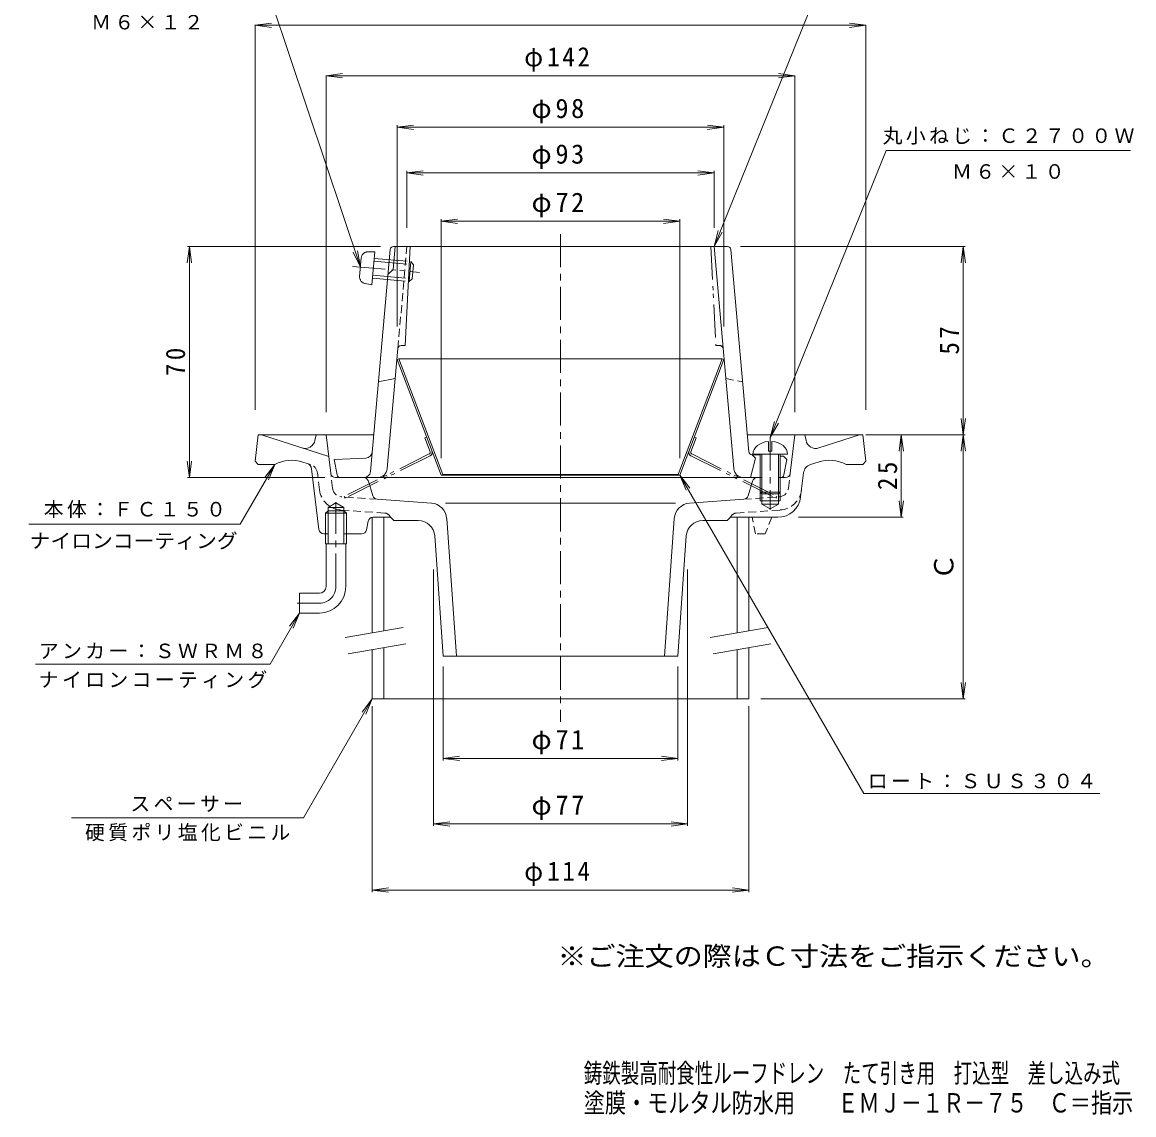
# Model space of a CAD drawing. Units: millimetres, scale not verified. Extents: x -194 to 143, y -230 to 269.
# Drawn here: x -194 to 142.6, y -229.9 to 101 of the extents above; entities that cross this region are included whole.
import ezdxf
from ezdxf.enums import TextEntityAlignment as Align

# ---------------------------------------------------------------- set-up
doc = ezdxf.new("R2010")
doc.units = ezdxf.units.MM
doc.header["$LTSCALE"] = 2
for name, pattern in [('CHAIN1', [8, 5, -1, 1, -1]), ('DASHED1', [1.8, 1.2, -0.6]), ('DOUBLE_CHAIN1', [8.8, 5, -1, 0.6, -0.6, 0.6, -1])]:
    doc.linetypes.add(name, pattern=pattern)
for name, color, linetype, lineweight in [('0-0_通り芯', 3, 'Continuous', 9), ('0-2_本体（蓋）', 6, 'Continuous', 5), ('0-3_受枠', 4, 'Continuous', 9), ('0-4_寸法', 7, 'Continuous', 9), ('0-5_文字', 7, 'Continuous', 9), ('0-A', 4, 'Continuous', 9), ('0-C', 2, 'DOUBLE_CHAIN1', 9)]:
    doc.layers.add(name, color=color, linetype=linetype, lineweight=lineweight)
doc.layers.add('F-4_F-4ﾚｲﾔ', color=6, linetype='Continuous')
doc.layers.add('F-5_F-5ﾚｲﾔ', color=2, linetype='Continuous')
doc.styles.add('ＭＳ ゴシック', font='')
doc.styles.get('ＭＳ ゴシック').set_extended_font_data('MS Gothic')

msp = doc.modelspace()

# ---------------------------------------------------------------- linework, layer by layer
at = {"layer": '0-0_通り芯', "linetype": 'CHAIN1'}
for p, q in [((-30.976, 36.8), (-30.976, -110.837)), ((-98.976, -69.945), (-98.976, -44.39)), ((-103.976, -74.945), (-110.693, -74.945))]:
    msp.add_line(p, q, dxfattribs=at)
at = {"layer": '0-0_通り芯'}
for p, q in [((-123.476, -31.945), (-122.476, -23.945)), ((-122.476, -23.945), (-87.599, -23.945)), ((-101.166, -30.544), (-121.476, -23.945)), ((-105.318, -25.669), (-104.976, -23.945)), ((-100.542, -35.628), (-101.976, -23.945)), ((60.524, -23.945), (25.647, -23.945)), ((38.59, -35.628), (40.024, -23.945)), ((43.366, -25.669), (43.024, -23.945)), ((47.236, -27.938), (59.524, -23.945)), ((61.524, -31.945), (60.524, -23.945)), ((-122.476, -32.945), (-123.476, -31.945)), ((-122.476, -32.945), (-117.476, -32.945)), ((-107.692, -32.63), (-108.956, -32.219)), ((44.691, -32.97), (47.004, -32.219)), ((60.524, -32.945), (55.524, -32.945)), ((60.524, -32.945), (61.524, -31.945)), ((-104.134, -52.623), (-106.324, -34.294)), ((-90.583, -36.945), (-99.053, -36.945)), ((28.631, -36.945), (30.024, -36.945)), ((35.024, -36.945), (37.101, -36.945)), ((41.739, -42.798), (42.64, -35.458)), ((-89.15, -38.003), (-87.779, -42.444)), ((27.198, -38.003), (25.827, -42.444)), ((-70.081, -44.642), (-86.45, -43.498)), ((8.129, -44.642), (24.498, -43.498)), ((29.524, -41.375), (29.524, -43.945)), ((30.024, -41.875), (30.024, -44.945)), ((35.024, -41.875), (35.024, -44.945)), ((35.524, -41.375), (35.524, -43.945)), ((-101.336, -45.945), (-98.976, -44.582)), ((-96.616, -45.945), (-101.336, -45.945)), ((-101.336, -56.945), (-101.336, -45.945)), ((-96.616, -45.945), (-98.976, -44.582)), ((-96.616, -56.945), (-96.616, -45.945)), ((-95.801, -47.745), (-96.616, -46.945)), ((3.822, -44.63), (-65.774, -44.63)), ((29.524, -43.945), (35.524, -43.945)), ((30.024, -44.945), (32.524, -46.388)), ((30.024, -44.945), (35.024, -44.945)), ((35.024, -44.945), (32.524, -46.388)), ((-95.801, -47.745), (-102.151, -47.745)), ((-95.801, -56.945), (-95.801, -47.745)), ((-89.217, -50.151), (-89.735, -52.739)), ((-87.746, -48.945), (-82.476, -48.945)), ((-81.476, -49.945), (-82.476, -48.945)), ((-74.05, -49.945), (-81.476, -49.945)), ((-65.442, -49.274), (-62.466, -90.945)), ((3.49, -49.274), (0.514, -90.945)), ((12.108, -49.945), (19.524, -49.945)), ((19.524, -49.945), (20.524, -48.945)), ((34.791, -48.945), (20.524, -48.945)), ((-102.645, -53.945), (-101.336, -53.945)), ((-101.976, -69.945), (-101.976, -56.945)), ((-96.616, -53.945), (-91.206, -53.945)), ((-95.976, -69.945), (-95.976, -56.945)), ((-69.075, -54.561), (-66.476, -90.945)), ((7.121, -54.589), (4.524, -90.945)), ((-103.976, -71.945), (-109.976, -71.945)), ((-109.976, -71.945), (-109.976, -77.945)), ((-103.976, -77.945), (-109.976, -77.945)), ((-66.476, -90.945), (4.524, -90.945))]:
    msp.add_line(p, q, dxfattribs=at)
at = {"layer": '0-0_通り芯', "linetype": 'DASHED1'}
for p, q in [((-106.643, -32.97), (-107.692, -32.63)), ((-103.96, -40.605), (-104.592, -35.458)), ((-99.99, -40.117), (-100.542, -35.628)), ((38.038, -40.117), (38.59, -35.628)), ((-86.45, -43.498), (-97.222, -42.744)), ((24.498, -43.498), (35.27, -42.744)), ((-84.205, -47.664), (-97.501, -46.735)), ((22.253, -47.664), (35.549, -46.735)), ((28.024, -53.945), (27.024, -48.945)), ((33.024, -48.945), (31.024, -53.945)), ((31.024, -53.945), (28.024, -53.945))]:
    msp.add_line(p, q, dxfattribs=at)
at = {"layer": '0-0_通り芯'}
for points in [[(-96.616, -46.945), (-101.336, -46.945), (-102.151, -47.745)], [(-95.801, -56.945), (-102.151, -56.945), (-102.151, -47.745)]]:
    msp.add_lwpolyline(points, dxfattribs=at)
for centre, radius, start, end in [((-108.261, -25.084), 3, 252.00015, 348.7693), ((46.309, -25.084), 3, 191.2307, 287.99985), ((-112.355, -42.68), 11, 71.99998, 117.74339), ((-108.31, -34.532), 2, 6.8147, 71.99948), ((45.618, -35.824), 3, 107.99985, 172.99957), ((50.403, -42.68), 11, 62.25661, 108.00032), ((-99.053, -35.445), 1.5, 186.99963, 270), ((-90.583, -38.445), 1.5, 17.14995, 90), ((28.631, -38.445), 1.5, 90, 162.85005), ((37.101, -35.445), 1.5, 270, 353.00037), ((-86.346, -42.001), 1.5, 197.15036, 266.00014), ((24.394, -42.001), 1.5, 273.99986, 342.84964), ((34.791, -41.945), 7, 270, 352.99948), ((-70.43, -49.63), 5, 4.08522, 86.00002), ((8.478, -49.63), 5, 93.99998, 175.91478), ((-87.746, -50.445), 1.5, 90, 168.68979), ((-74.06, -54.945), 5, 4.08568, 90), ((12.108, -54.945), 5, 90, 175.91467), ((-102.645, -52.445), 1.5, 186.81395, 270), ((-91.206, -52.445), 1.5, 270, 348.68979), ((-103.976, -69.945), 8, 270, 0), ((-103.976, -69.945), 2, 270, 0)]:
    msp.add_arc(centre, radius, start, end, dxfattribs=at)
at = {"layer": '0-0_通り芯', "linetype": 'DASHED1'}
for centre, radius, start, end in [((-107.57, -35.824), 3, 7.00043, 72.00015), ((-97.013, -39.752), 3, 186.99973, 266.00018), ((35.061, -39.752), 3, 273.99982, 353.00027), ((-97.013, -39.752), 7, 186.99973, 266.00018), ((35.061, -39.752), 7, 273.99982, 353.00027), ((-84.344, -49.66), 2, 20.93123, 86.00017), ((22.392, -49.66), 2, 93.99983, 159.06877)]:
    msp.add_arc(centre, radius, start, end, dxfattribs=at)
at = {"layer": '0-0_通り芯', "linetype": 'CHAIN1'}
msp.add_arc((-103.976, -69.945), 5, 270, 0, dxfattribs=at)
at = {"layer": '0-2_本体（蓋）'}
for p, q in [((-82.577, 32.143), (-88.553, -35.122)), ((-80.99, 33.055), (-81.612, 26.055)), ((-81.581, 33.055), (19.629, 33.055)), ((-76.476, 33.055), (-78.048, 3.055)), ((15.524, 33.055), (21.5, -34.21)), ((20.625, 32.143), (26.067, -29.114)), ((-81.612, 26.055), (-83.251, 24.555)), ((-83.452, -34.21), (-80.222, 2.144)), ((-79.226, 3.055), (-78.048, 3.055)), ((-81.03, -6.945), (-86.138, -7.945)), ((29.524, -30.135), (27.019, -30.024)), ((-89.93, -31.022), (-99.476, -31.445)), ((-98.625, -36.124), (-99.476, -31.445)), ((36.524, -30.445), (35.524, -30.401)), ((37.524, -31.445), (36.524, -30.445)), ((36.673, -36.124), (37.524, -31.445)), ((28.631, -36.945), (-90.583, -36.945))]:
    msp.add_line(p, q, dxfattribs=at)
at = {"layer": '0-2_本体（蓋）', "linetype": 'DASHED1'}
for p, q in [((-80.222, 2.144), (-77.476, 33.055)), ((19.078, -6.945), (24.186, -7.945))]:
    msp.add_line(p, q, dxfattribs=at)
at = {"layer": '0-2_本体（蓋）', "linetype": 'DOUBLE_CHAIN1'}
for p in [(14.524, 33.055), (17.274, 3.055)]:
    msp.add_line(p, (16.096, 3.055), dxfattribs=at)
at = {"layer": '0-2_本体（蓋）'}
msp.add_lwpolyline([(27.024, -30.024), (28.024, -31.024), (26.524, -36.945)], dxfattribs=at)
for centre, radius, start, end in [((-81.581, 32.055), 1, 90, 174.92212), ((19.629, 32.055), 1, 5.07776, 90), ((-79.226, 2.055), 1, 90, 174.92256), ((-90.019, -29.024), 2, 272.53465, 354.92282), ((27.063, -29.025), 1, 185.07648, 267.46574), ((-97.641, -35.945), 1, 190.3056, 270), ((-90.545, -34.945), 2, 270, 354.92287), ((-86.44, -33.945), 3, 270, 354.92264), ((24.488, -33.945), 3, 185.07736, 270), ((35.689, -35.945), 1, 270, 349.6944)]:
    msp.add_arc(centre, radius, start, end, dxfattribs=at)
at = {"layer": '0-2_本体（蓋）', "linetype": 'DOUBLE_CHAIN1'}
msp.add_arc((17.274, 2.055), 1, 5.07744, 90, dxfattribs=at)
at = {"layer": '0-3_受枠'}
for p, q in [((-87.976, -48.945), (-87.976, -83.945)), ((-84.476, -48.945), (-84.476, -83.328)), ((22.524, -48.945), (22.524, -83.945)), ((26.024, -48.945), (26.024, -83.328)), ((-87.976, -89.022), (-87.976, -103.945)), ((-84.476, -88.405), (-84.476, -103.945)), ((22.524, -89.022), (22.524, -103.945)), ((26.024, -88.405), (26.024, -103.945)), ((-87.976, -103.945), (26.024, -103.945))]:
    msp.add_line(p, q, dxfattribs=at)
at = {"layer": '0-3_受枠', "color": 7}
for p, q in [((-78.644, -82.3), (-96.141, -85.385)), ((31.856, -82.3), (14.359, -85.385)), ((-77.776, -87.224), (-95.273, -90.309)), ((32.724, -87.224), (15.227, -90.309))]:
    msp.add_line(p, q, dxfattribs=at)
at = {"layer": '0-4_寸法'}
for p, q in [((-123.476, 100.026), (-118.519, 100.679)), ((-123.476, 100.12), (-123.476, -16.452)), ((-123.476, 100.026), (61.524, 100.026)), ((-123.476, 100.026), (-118.519, 99.373)), ((61.524, 100.026), (56.567, 100.679)), ((61.524, 100.026), (56.567, 99.373)), ((61.524, 100.06), (61.524, -16.452)), ((-101.976, 84.77), (-97.019, 85.422)), ((-101.976, 84.809), (-101.976, -17.114)), ((-101.976, 84.77), (40.024, 84.77)), ((-101.976, 84.77), (-97.019, 84.117)), ((40.024, 84.77), (35.067, 85.422)), ((40.024, 84.77), (35.067, 84.117)), ((40.024, 84.816), (40.024, -17.114)), ((-80.476, 69.156), (-75.519, 69.808)), ((-80.476, 69.756), (-80.476, 8.807)), ((-80.476, 69.156), (18.524, 69.156)), ((-80.476, 69.156), (-75.519, 68.503)), ((18.524, 69.156), (13.567, 69.808)), ((18.524, 69.156), (13.567, 68.503)), ((18.524, 69.756), (18.524, 8.807)), ((-77.476, 55.341), (-72.519, 55.993)), ((-77.476, 55.941), (-77.476, 38.71)), ((-77.476, 55.341), (15.524, 55.341)), ((-77.476, 55.341), (-72.519, 54.688)), ((15.524, 55.341), (10.567, 55.993)), ((15.524, 55.341), (10.567, 54.688)), ((15.524, 55.941), (15.524, 38.71)), ((-67.143, 40.713), (-62.185, 41.365)), ((-67.143, 41.313), (-67.143, -31.065)), ((-67.143, 40.713), (5.191, 40.713)), ((-67.143, 40.713), (-62.185, 40.06)), ((5.191, 40.713), (0.233, 41.365)), ((5.191, 40.713), (0.233, 40.06)), ((5.191, 41.313), (5.191, -31.065)), ((-143.361, 33.055), (-144.013, 28.098)), ((-143.961, 33.055), (-85.442, 33.055)), ((-143.361, -36.945), (-143.361, 33.055)), ((-143.361, 33.055), (-142.708, 28.098)), ((91.568, 33.055), (23.518, 33.055)), ((90.968, 33.055), (90.315, 28.098)), ((90.968, -23.945), (90.968, 33.055)), ((90.968, 33.055), (91.62, 28.098)), ((90.968, -23.945), (90.315, -18.988)), ((90.968, -23.945), (91.62, -18.988)), ((91.568, -23.945), (61.522, -23.945)), ((72.228, -23.945), (71.576, -28.902)), ((72.228, -48.945), (72.228, -23.945)), ((72.228, -23.945), (72.881, -28.902)), ((90.968, -23.945), (90.315, -28.902)), ((90.968, -103.945), (90.968, -23.945)), ((90.968, -23.945), (91.62, -28.902)), ((-143.361, -36.945), (-144.013, -31.988)), ((-143.361, -36.945), (-142.708, -31.988)), ((-143.961, -36.945), (-102.311, -36.945)), ((72.228, -48.945), (71.576, -43.988)), ((72.228, -48.945), (72.881, -43.988)), ((72.828, -48.945), (41.041, -48.945)), ((-69.405, -142.376), (-69.405, -64.707)), ((7.452, -142.376), (7.452, -64.707)), ((-66.476, -122.551), (-66.476, -94.136)), ((4.524, -122.551), (4.524, -94.136)), ((90.968, -103.945), (90.315, -98.988)), ((90.968, -103.945), (91.62, -98.988)), ((91.568, -103.945), (29.722, -103.945)), ((-87.976, -162.414), (-87.976, -106.157)), ((26.024, -162.414), (26.024, -106.157)), ((-66.476, -121.951), (-61.519, -121.298)), ((-66.476, -121.951), (4.524, -121.951)), ((-66.476, -121.951), (-61.519, -122.604)), ((4.524, -121.951), (-0.433, -121.298)), ((4.524, -121.951), (-0.433, -122.604)), ((-69.405, -141.776), (-64.447, -141.124)), ((7.452, -141.776), (2.495, -141.124)), ((-69.405, -141.776), (7.452, -141.776)), ((-69.405, -141.776), (-64.447, -142.429)), ((7.452, -141.776), (2.495, -142.429)), ((-87.976, -161.814), (-83.019, -161.161)), ((26.024, -161.814), (21.067, -161.161)), ((-87.976, -161.814), (26.024, -161.814)), ((-87.976, -161.814), (-83.019, -162.466)), ((26.024, -161.814), (21.067, -162.466))]:
    msp.add_line(p, q, dxfattribs=at)
at = {"layer": '0-5_文字'}
for p, q in [((15.524, 33.055), (57.783, 137.65)), ((15.524, 33.055), (16.776, 37.896)), ((15.524, 33.055), (17.986, 37.407)), ((-91.536, 26.808), (-93.727, 31.302)), ((-91.536, 26.808), (-92.49, 31.716)), ((32.524, -24.763), (33.776, -19.922)), ((32.524, -24.763), (34.986, -20.411)), ((-117.476, -32.945), (-127.939, -51.067)), ((-117.476, -32.945), (-120.52, -36.912)), ((-117.476, -32.945), (-119.389, -37.564)), ((5.191, -36.159), (60.842, -132.55)), ((5.191, -36.159), (7.104, -40.778)), ((5.191, -36.159), (8.235, -40.125)), ((-191.924, -51.067), (-127.939, -51.067)), ((-109.976, -77.945), (-118.916, -93.429)), ((-109.976, -77.945), (-113.02, -81.912)), ((-109.976, -77.945), (-111.889, -82.564)), ((-118.916, -93.429), (-189.934, -93.429)), ((-87.976, -103.945), (-108.761, -139.945)), ((-87.976, -103.945), (-91.02, -107.912)), ((-87.976, -103.945), (-89.889, -108.564)), ((60.842, -132.55), (132.325, -132.55)), ((-108.761, -139.945), (-179.082, -139.945))]:
    msp.add_line(p, q, dxfattribs=at)
for points in [[(-91.536, 26.808), (-118.243, 106.49), (-193.959, 106.49)], [(32.524, -24.763), (67.614, 62.088), (141.571, 62.088)]]:
    msp.add_lwpolyline(points, dxfattribs=at)
at = {"layer": '0-A', "linetype": 'DOUBLE_CHAIN1'}
for p, q in [((-89.287, 31.445), (-87.205, 31.44)), ((-93.989, 27.028), (-73.619, 25.204)), ((-91.788, 23.993), (-91.284, 29.623)), ((-87.461, 28.582), (-75.509, 27.512)), ((-87.384, 29.448), (-76.298, 28.456)), ((-76.833, 22.48), (-76.298, 28.456)), ((-75.509, 27.512), (-76.298, 28.456)), ((-75.889, 23.269), (-75.509, 27.512)), ((-87.841, 24.339), (-75.889, 23.269)), ((-87.919, 23.472), (-76.833, 22.48)), ((-75.889, 23.269), (-76.833, 22.48))]:
    msp.add_line(p, q, dxfattribs=at)
at = {"layer": '0-A', "linetype": 'CHAIN1'}
msp.add_line((32.524, -24.763), (32.524, -46.731), dxfattribs=at)
at = {"layer": '0-A'}
for p, q in [((33.024, -25.993), (33.024, -28.875)), ((27.274, -29.875), (37.774, -29.875)), ((29.524, -29.875), (29.524, -41.375)), ((30.024, -29.875), (30.024, -41.875)), ((35.024, -29.875), (35.024, -41.875)), ((35.524, -29.875), (35.524, -41.375)), ((29.524, -41.375), (30.024, -41.875)), ((29.524, -41.375), (35.524, -41.375)), ((30.024, -41.875), (35.024, -41.875)), ((35.524, -41.375), (35.024, -41.875))]:
    msp.add_line(p, q, dxfattribs=at)
at = {"layer": '0-A', "linetype": 'DOUBLE_CHAIN1'}
msp.add_lwpolyline([(-90.147, 21.846), (-88.097, 21.48), (-87.205, 31.44)], dxfattribs=at)
at = {"layer": '0-A'}
msp.add_lwpolyline([(32.024, -25.993), (32.024, -28.875), (33.024, -28.875)], dxfattribs=at)
at = {"layer": '0-A', "linetype": 'DOUBLE_CHAIN1'}
for centre, start, end in [((-89.292, 29.445), 89.88402, 174.884), ((-89.796, 23.815), 174.884, 259.88399)]:
    msp.add_arc(centre, 2, start, end, dxfattribs=at)
at = {"layer": '0-A'}
for start_param, end_param in [(1.6661844, 3.1415927), (6.2831853, 7.7585933)]:
    msp.add_ellipse((32.524, -29.875), major_axis=(5.25, 0), ratio=0.7428, start_param=start_param, end_param=end_param, dxfattribs=at)
at = {"layer": '0-C', "linetype": 'Continuous'}
for p, q in [((-79.915, -0.945), (-80.476, -1.159)), ((4.63, -35.945), (17.963, -0.945)), ((5.191, -36.159), (18.524, -1.159)), ((-67.143, -36.159), (5.191, -36.159)), ((4.63, -35.945), (-66.582, -35.945)), ((4.63, -35.945), (5.191, -36.159))]:
    msp.add_line(p, q, dxfattribs=at)
at = {"layer": '0-C'}
for p, q in [((-72.075, -24.896), (-71.515, -24.682)), ((-70.457, -29.145), (-72.075, -24.896)), ((8.505, -29.145), (10.123, -24.896)), ((10.123, -24.896), (9.563, -24.682)), ((-70.701, -29.77), (-96.493, -42.621)), ((8.749, -29.77), (34.541, -42.621)), ((-70.433, -30.307), (-96.225, -43.158)), ((8.481, -30.307), (34.274, -43.158)), ((-96.225, -43.158), (-96.493, -42.621)), ((34.274, -43.158), (34.541, -42.621))]:
    msp.add_line(p, q, dxfattribs=at)
at = {"layer": '0-C', "linetype": 'Continuous'}
for points in [[(-66.582, -35.945), (-67.143, -36.159), (-80.476, -1.159)], [(-66.582, -35.945), (-79.915, -0.945), (17.963, -0.945), (18.524, -1.159)]]:
    msp.add_lwpolyline(points, dxfattribs=at)
at = {"layer": '0-C'}
for centre, radius, start, end in [((-70.924, -29.323), 0.5, 296.48569, 20.85361), ((-70.924, -29.323), 1.1, 296.48569, 20.85361), ((8.972, -29.323), 1.1, 159.14639, 243.51431), ((8.972, -29.323), 0.5, 159.14639, 243.51431)]:
    msp.add_arc(centre, radius, start, end, dxfattribs=at)

# ---------------------------------------------------------------- texts
at = {"layer": '0-4_寸法', "color": 2, "style": 'ＭＳ ゴシック'}
msp.add_text('Ｃ', height=5.865, rotation=90, dxfattribs=at).set_placement((89.768, -67.945), align=Align.BOTTOM_LEFT)
at = {"layer": '0-4_寸法', "color": 2, "char_height": 5.865, "attachment_point": 7, "style": 'ＭＳ ゴシック'}
for s, insert in [('\\T1.21;\\W0.95;φ142', (-41.976, 85.97)), ('\\T1.19;φ98', (-39.726, 70.356)), ('\\T1.19;φ93', (-39.726, 56.541)), ('\\T1.19;φ72', (-39.726, 41.913)), ('\\T1.19;φ71', (-39.726, -120.751)), ('\\T1.19;φ77', (-39.726, -140.576)), ('\\T1.21;\\W0.95;φ114', (-41.976, -160.614))]:
    msp.add_mtext(s, dxfattribs=dict(at, insert=insert))
at = {"layer": '0-4_寸法', "color": 2, "char_height": 5.865, "attachment_point": 7, "rotation": 90, "style": 'ＭＳ ゴシック'}
for s, insert in [('\\T1.27;\\W0.95;57', (89.768, 0.305)), ('\\T1.27;\\W0.95;70', (-144.561, -6.195)), ('\\T1.27;\\W0.95;25', (71.028, -40.695))]:
    msp.add_mtext(s, dxfattribs=dict(at, insert=insert))
at = {"layer": '0-5_文字', "style": 'ＭＳ ゴシック', "width": 1.05}
msp.add_text('ナイロンコーティング', height=4.399, dxfattribs=at).set_placement((-191.732, -59.596), align=Align.BOTTOM_LEFT)
at = {"layer": '0-5_文字', "char_height": 4.399, "attachment_point": 7, "style": 'ＭＳ ゴシック'}
for s, insert in [('\\T1.17;Ｍ６×１２', (-173.101, 98.706)), ('\\T1.17;丸小ねじ：Ｃ２７００Ｗ', (66.592, 63.904)), ('\\T1.17;Ｍ６×１０', (87.592, 53.484)), ('\\T1.17;本体：ＦＣ１５０', (-187.432, -49.181)), ('\\T1.17;アンカー：ＳＷＲＭ８', (-188.925, -91.821)), ('\\T1.17;ナイロンコーティング', (-188.925, -100.781)), ('\\T1.17;ロート：ＳＵＳ３０４', (62.084, -131.171)), ('\\T1.17;スペーサー', (-161.211, -138.156)), ('\\T1.17;硬質ポリ塩化ビニル', (-174.943, -147.049))]:
    msp.add_mtext(s, dxfattribs=dict(at, insert=insert))
at = {"layer": 'F-4_F-4ﾚｲﾔ', "style": 'ＭＳ ゴシック'}
for s, width, p in [('鋳鉄製高耐食性ルーフドレン\u3000たて引き用\u3000打込型\u3000差し込み式', 0.7, (-23.924, -221.933)), ('塗膜・モルタル防水用\u3000\u3000ＥＭＪ－１Ｒ－７５\u3000Ｃ＝指示', 0.8, (-23.924, -230.933))]:
    msp.add_text(s, height=5.865, dxfattribs=dict(at, width=width)).set_placement(p, align=Align.BOTTOM_LEFT)
at = {"layer": 'F-5_F-5ﾚｲﾔ', "style": 'ＭＳ ゴシック', "width": 1.1}
msp.add_text('※ご注文の際はＣ寸法をご指示ください。', height=5.865, dxfattribs=at).set_placement((-31.894, -186.511), align=Align.BOTTOM_LEFT)

doc.saveas('drawing.dxf')
